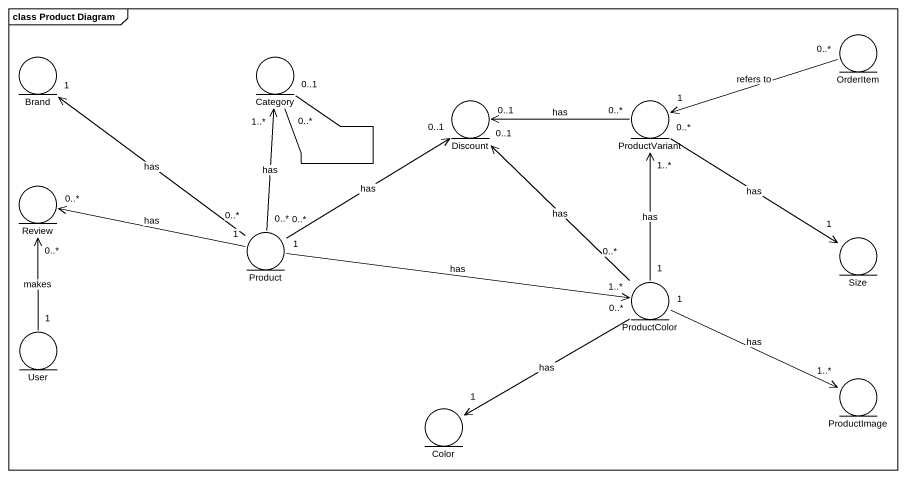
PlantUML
@startuml
mainframe class Product Diagram
entity OrderItem
entity Brand
entity Category
entity Discount
entity ProductVariant
entity Review
entity Product
entity Size
entity ProductColor
entity User
entity ProductImage
entity Color
OrderItem "0..*" -left-> "1" ProductVariant : refers to
Brand "1" <-- "0..*" Product : has
Category "0..*" -- "0..1" Category
Discount "0..1" <-- "0..*" Product : has
ProductVariant "0..*" -left-> "0..1" Discount : has
ProductVariant "0..*" -right-> "1" Size : has
Product "0..*" -up-> "1..*" Category : has
Product "1" -left-> "0..*" Review : has
Product "1" -right-> "1..*" ProductColor : has
ProductColor "0..*" -up-> "0..1" Discount : has
ProductColor "1" -up-> "1..*" ProductVariant : has
ProductColor "1" -right-> "1..*" ProductImage : has
ProductColor "0..*" -left-> "1" Color : has
User "1" -up-> "0..*" Review : makes
@enduml
